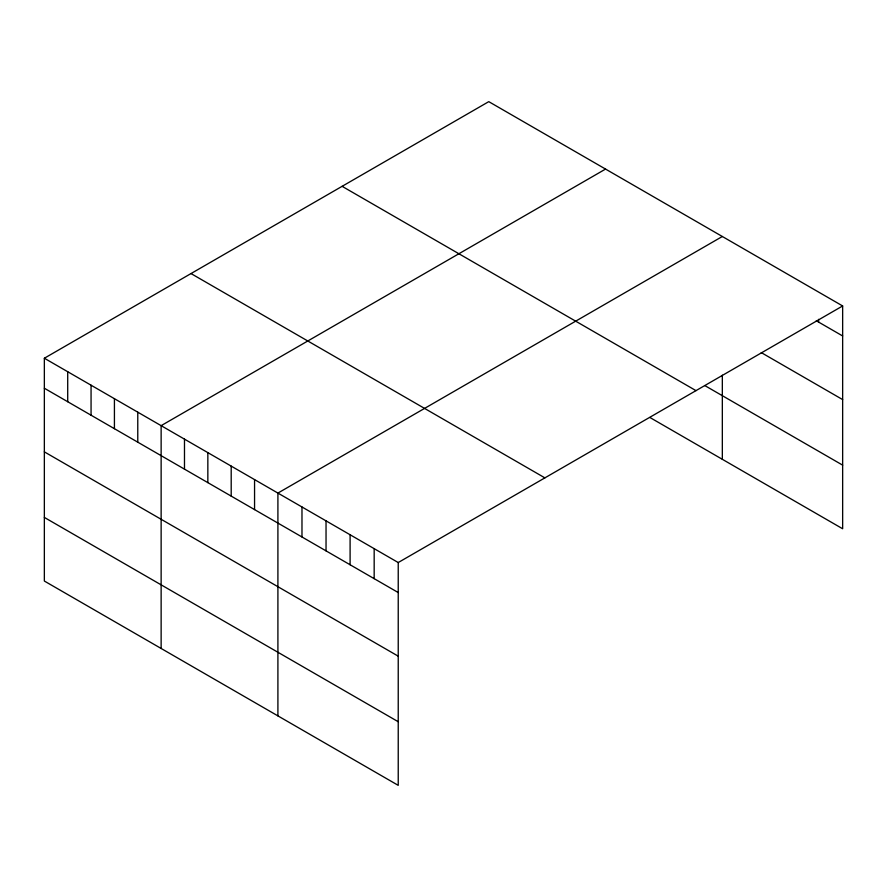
<?xml version="1.0" encoding="UTF-8"?>
<svg xmlns="http://www.w3.org/2000/svg" width="887" height="887" viewBox="0 0 887 887"><rect width="100%" height="100%" fill="white"/><g stroke="black" fill="none" stroke-linecap="round" stroke-linejoin="round"><path stroke-width="1.33" d="M44.35 358.237L398.23 562.546L398.23 785.35L44.35 581.04L44.35 358.237L488.77 101.65L842.65 305.96L842.65 528.763L649.927 417.5M605.555 169.073L161.135 425.66L161.135 648.464M722.328 236.496L277.908 493.083L277.908 715.887M398.23 562.546L842.65 305.96M816.295 320.75L842.65 335.962M761.29 352.616L842.65 399.593M704.81 385.568L842.65 465.143M342.116 186.325L695.996 390.635M191.004 273.562L544.884 477.871M44.35 388.24L398.23 592.549M44.35 451.86L398.23 656.169M44.35 517.42L398.23 721.73M818.59 319.342L818.59 322.07M722.328 375.19L722.328 459.3M374.17 548.654L374.17 578.657M350.099 534.761L350.099 564.764M326.039 520.869L326.039 550.871M301.979 506.976L301.979 536.979M254.558 479.59L254.558 509.604M231.197 466.107L231.197 496.11M207.846 452.625L207.846 482.628M184.485 439.143L184.485 469.145M137.773 412.178L137.773 442.181M114.423 398.684L114.423 428.687M91.062 385.202L91.062 415.205M67.711 371.72L67.711 401.722"/></g></svg>
